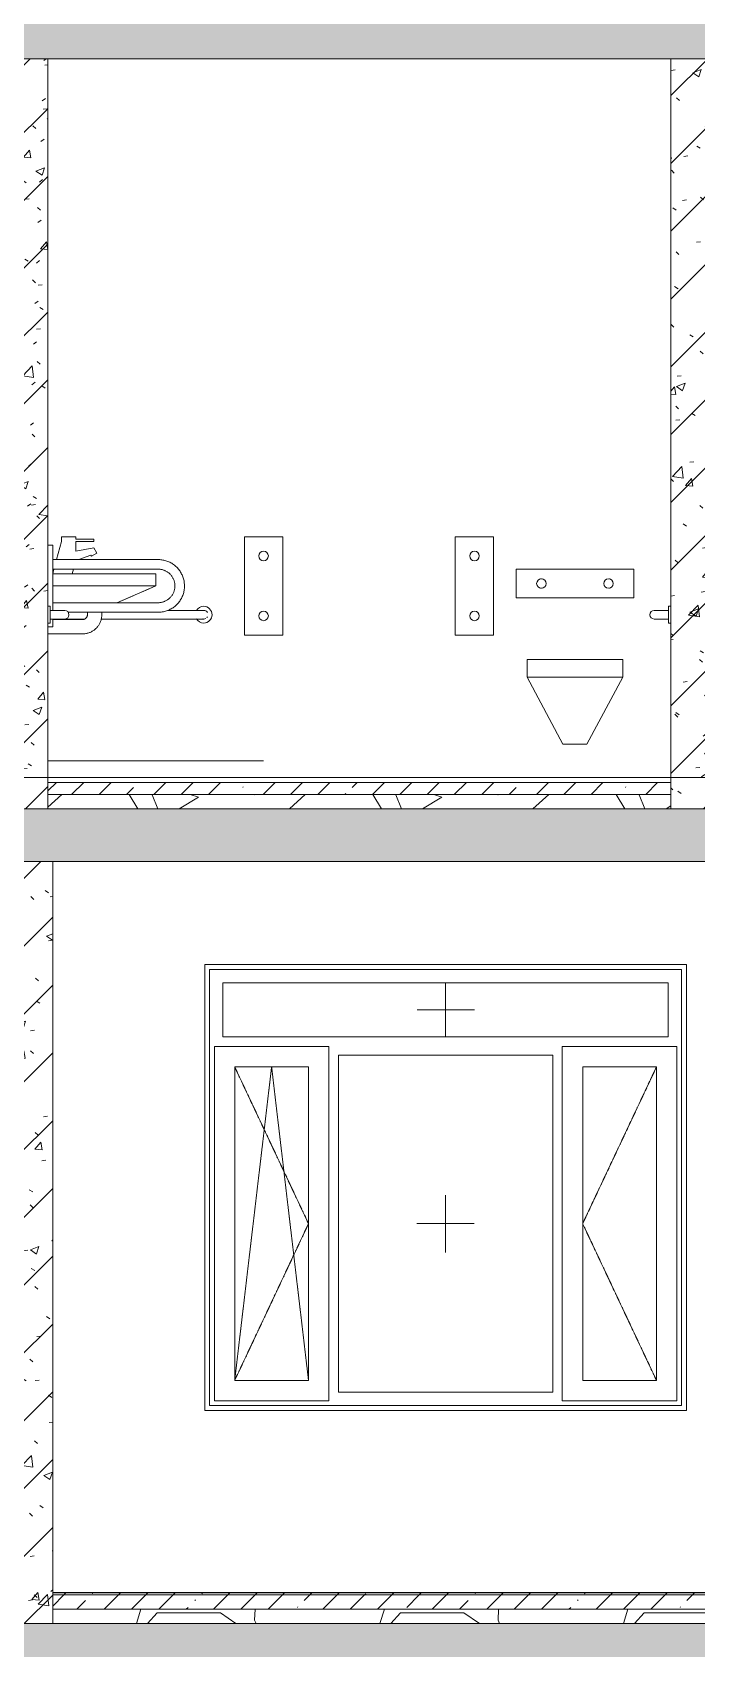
# Model space of a CAD drawing. Header units: millimetres. Extents: x -515342 to 330399, y -224905 to 507333.
# Drawn here: x 120641 to 123413, y 87797 to 94541 of the extents above; entities that cross this region are included whole.
import ezdxf

# ---------------------------------------------------------------- set-up
doc = ezdxf.new("R2010")
doc.units = ezdxf.units.MM
doc.linetypes.add('ASVP_Штриховая_ш2 п1', pattern=[3, 2, -1])
doc.layers.get('0').update_dxf_attribs({"lineweight": 0})
for name, color, linetype, lineweight in [('Линии', 7, 'Continuous', 0), ('Оборудование', 7, 'Continuous', 0), ('Окна', 7, 'Continuous', 0), ('Окна открывание', 7, 'Continuous', 0), ('Перекрытие', 7, 'Continuous', 0), ('Сантехника', 7, 'Continuous', 0), ('Стены внутренние', 7, 'Continuous', 0), ('Стены перегородки', 7, 'Continuous', 0)]:
    doc.layers.add(name, color=color, linetype=linetype, lineweight=lineweight)
pattern_1 = [(45, (136801.12, 95610.5), (-141.4214, 141.4214), [])]
pattern_2 = [(50, (136801.12, 95610.5), (364.368, -31.8783), [38.1, -419.1]), (355, (136801.12, 95610.5), (-70.486, 382.113), [30.48, -335.28]), (100.451, (136831.5, 95607.84), (293.885, 350.2334), [32.38, -356.18]), (46.184, (136801.12, 95712.1), (542.158, -84.086), [57.15, -628.65]), (96.636, (136846.3, 95705.1), (474.805, 494.855), [48.57, -534.27]), (351.184, (136801.1, 95712.1), (474.81, 494.85), [45.72, -502.92]), (21, (136851.92, 95686.7), (303.2285, -204.5305), [38.1, -419.1]), (326, (136851.92, 95686.7), (123.604, 368.376), [30.48, -335.28]), (71.451, (136877.2, 95669.65), (426.834, 163.843), [32.38, -356.18]), (37.5, (136801.12, 95610.49), (6.1766, 169.11015), [16.764, -314.452, 16.764, -323.596, -336.55]), (37.5, (136801.12, 95610.49), (6.1766, 169.11015), [-671.576, 16.764, -319.786]), (7.5, (136801.12, 95610.5), (133.6389, 200.3615), [16.764, -177.292, 16.764, -306.832, -128.27]), (7.5, (136801.12, 95610.5), (133.6389, 200.3615), [-517.652, 16.764, -111.506]), (327.5, (136687.84, 95610.49), (271.1818, -11.4584), [16.764, -110.236, 16.764, -379.476, -525.78]), (327.5, (136687.84, 95610.49), (271.1818, -11.4584), [-523.24, 16.764, -509.016]), (317.5, (136637.04, 95610.5), (296.2585, 50.853), [16.764, -148.336, 16.764, -246.38, -373.38]), (317.5, (136637.04, 95610.5), (296.2585, 50.853), [-428.244, 16.764, -356.616])]
pattern_3 = [(45, (136801.12, 95610.5), (-224.5064, 224.5064), []), (45, (137025.63, 95610.5), (-224.5064, 224.5064), [396.875, -79.375, 3.353, -76.022])]
pattern_4 = [(228.013, (137532.64, 96626.49), (-8127.9666, -9144.02968), [136.69, -13532.193]), (184.97, (137441.203, 96524.893), (12191.99547, 1016.05502), [234.562, -23221.62]), (132.51, (137207.52, 96504.57), (10159.9124, -11176.07977), [165.393, -16373.89]), (267.274, (136811.283, 96250.573), (1015.88953, 20320.00577), [213.602, -21146.575]), (292.834, (136801.123, 96037.213), (-5080.07417, 12191.97012), [209.453, -20735.923]), (357.274, (136882.403, 95844.173), (-20320.00577, 1015.88953), [213.602, -21146.575]), (37.694, (137095.763, 95834.013), (-13208.042725, -10159.94461), [282.477, -27965.247]), (72.255, (137319.283, 96006.733), (7112.12749, 22351.9589), [266.688, -26402.102]), (121.43, (137400.563, 96260.733), (-8128.10005, 13207.93827), [214.325, -21218.218]), (175.236, (137288.8, 96443.61), (11175.99406, -1016.0697), [244.685, -11989.575]), (222.397, (137044.963, 96463.933), (-12192.085586, -11175.907293), [316.43, -31326.71]), (138.814, (137817.12, 96240.41), (-7111.99222, 6096.00977), [108.002, -10692.226]), (171.469, (137735.843, 96311.533), (13207.99153, -2032.05404), [205.473, -20341.855]), (225, (137532.64, 96342), (1e-13, -1016), [143.684, -1293.157]), (203.199, (137461.52, 96463.93), (5079.9856, 2032.0367), [77.377, -7660.25]), (291.801, (137390.4, 96433.45), (-1015.9787, 3048.0072), [109.426, -5361.9]), (30.964, (137431.04, 96331.85), (3047.9913, 2032.0134), [177.73, -5746.52]), (161.565, (137583.44, 96423.3), (2031.999, -1016.0024), [128.515, -3084.36]), (16.39, (136801.12, 96433.453), (10159.97517, 3048.0812), [180.035, -17823.53]), (70.346, (136973.84, 96484.25), (-4064.0339, -11175.98797), [151.04, -14952.887]), (293.199, (137583.44, 96626.49), (-2032.0367, 5079.9856), [154.752, -7582.873]), (343.61, (137644.4, 96484.253), (-10159.97517, 3048.0812), [180.035, -17823.53]), (339.444, (136801.12, 95803.53), (-5080.0015, 2031.99615), [173.614, -8507.094]), (294.775, (136963.68, 95742.57), (-5079.9732, 11176.0126), [145.47, -14401.437]), (66.801, (137593.6, 95610.49), (2032.0367, 5079.9856), [154.752, -7582.873]), (17.354, (137654.56, 95752.73), (-13208.00149, -4063.99474), [170.313, -16860.95]), (69.444, (137095.76, 95610.49), (-2031.99615, -5080.0015), [86.807, -8593.9]), (101.31, (137532.64, 95610.5), (-1016.0048, 4063.999), [51.806, -5128.797]), (165.964, (137522.48, 95661.3), (3048.0036, -1015.9877), [209.453, -3979.62]), (186.009, (137319.28, 95712.093), (10159.99987, 1015.9998), [194.107, -19216.546]), (303.69, (137431.04, 96240.4), (-1015.9976, 2032.0017), [146.53, -3516.71]), (353.157, (137512.323, 96118.493), (17271.99206, -2032.068835), [255.823, -25326.404]), (60.945, (137766.32, 96088.01), (-4064.04974, -7111.97225), [104.603, -10355.757]), (90, (137817.1, 96179.5), (-1016, 1016), [60.96, -955.04]), (120.256, (137298.96, 95742.57), (4063.94492, -7112.03103), [141.147, -13973.576]), (48.013, (137227.84, 95864.49), (8127.9666, 9144.02968), [273.377, -13395.505]), (0, (137410.7, 96067.7), (1016, 1016), [264.16, -751.84]), (325.305, (137674.88, 96067.69), (-10160.01873, 7111.97318), [160.644, -15903.726]), (254.055, (137806.96, 95976.25), (-1015.9713, -4064.0072), [147.932, -7248.66]), (207.646, (137766.323, 95834.013), (-19303.99578, -10160.00796), [240.858, -23844.986]), (175.426, (137552.963, 95722.253), (-13207.99929, 1016.01778), [254.812, -25226.34])]
pattern_5 = [(45, (136801.12, 95610.5), (-114.0493, 114.0493), []), (45, (136915.17, 95610.5), (-114.0493, 114.0493), [201.613, -40.323, 3.353, -36.97])]

# ---------------------------------------------------------------- blocks, each defined once
blk = doc.blocks.new('Окно_ПВХ_3Створки_1Фрамуга-верх - АР_Окно_ОП_1820_h_х1970_3ст2фр-в-9696728-О_АР_П_Разрез 1-1')
at = {"layer": 'Окна'}
h = blk.add_hatch(dxfattribs=at)
h.set_pattern_fill('FP_5', color=256, style=0, pattern_type=2)
h.set_pattern_definition([(236.31, (49717.4, 8823.7), (-1777.996, -3556.002), [641.07, -5769.6]), (236.31, (49752.95, 8717), (-1777.996, -3556.002), [384.64, -6026.03]), (236.31, (49539.6, 8717), (-1777.996, -3556.002), [384.64, -6026.03])])
h.paths.add_polyline_path([(33334.5, 885), (33642.5, 885), (33642.5, 2193), (33334.5, 2193), (33334.5, 1193)])
at = {"layer": 'Окна', "color": 253, "true_color": 0xaaaaaa}
for p, q in [((33229.5, 2600), (35199.5, 2600)), ((33229.5, 2600), (33229.5, 780)), ((33229.5, 780), (33229.5, 2600)), ((33229.5, 2600), (35199.5, 2600)), ((35199.5, 2600), (35199.5, 780)), ((35199.5, 2600), (35199.5, 780)), ((35143.5, 2544), (33285.5, 2544)), ((33285.5, 2544), (33285.5, 2318)), ((35143.5, 2318), (35143.5, 2544)), ((35143.5, 2318), (33285.5, 2318)), ((33727.5, 2278), (33249.5, 2278)), ((33249.5, 800), (33249.5, 2278)), ((33727.5, 800), (33727.5, 2278)), ((33767.5, 2242), (33767.5, 836)), ((34661.5, 2242), (33767.5, 2242)), ((34661.5, 2242), (34661.5, 836)), ((35179.5, 2278), (34701.5, 2278)), ((34701.5, 800), (34701.5, 2278)), ((35179.5, 800), (35179.5, 2278)), ((33334.5, 2193), (33642.5, 2193)), ((33334.5, 885), (33334.5, 2193)), ((33642.5, 2193), (33642.5, 885)), ((34786.5, 2193), (35094.5, 2193)), ((34786.5, 885), (34786.5, 2193)), ((35094.5, 2193), (35094.5, 885)), ((33642.5, 885), (33334.5, 885)), ((35094.5, 885), (34786.5, 885)), ((33767.5, 836), (34661.5, 836)), ((35199.5, 780), (33229.5, 780)), ((35199.5, 780), (33229.5, 780)), ((33249.5, 800), (33727.5, 800)), ((34701.5, 800), (35179.5, 800))]:
    blk.add_line(p, q, dxfattribs=at)
at = {"layer": 'Окна открывание', "linetype": 'ASVP_Штриховая_ш2 п1'}
for p, q in [((34214.5, 2318), (34214.5, 2544)), ((34334.5, 2431), (34094.5, 2431)), ((33334.5, 885), (33488.5, 2193)), ((33334.5, 2193), (33642.5, 1539)), ((33488.5, 2193), (33642.5, 885)), ((35094.5, 2193), (34786.5, 1539)), ((34214.5, 1419), (34214.5, 1659)), ((33642.5, 1539), (33334.5, 885)), ((34094.5, 1539), (34334.5, 1539)), ((34786.5, 1539), (35094.5, 885))]:
    blk.add_line(p, q, dxfattribs=at)
blk = doc.blocks.new('СД_Люблино_Фасады_rvt-1-О_АР_П_Разрез 1-1')
at = {"layer": 'Стены внутренние'}
for p, q in [((33209.5, 2620), (35219.5, 2620)), ((33209.5, 760), (33209.5, 2620)), ((35219.5, 2620), (35219.5, 760)), ((35219.5, 760), (33209.5, 760))]:
    blk.add_line(p, q, dxfattribs=at)
at = {"layer": 'Окна', "lineweight": 9}
blk.add_blockref('Окно_ПВХ_3Створки_1Фрамуга-верх - АР_Окно_ОП_1820_h_х1970_3ст2фр-в-9696728-О_АР_П_Разрез 1-1', (0, 0), dxfattribs=at)
blk = doc.blocks.new('Опорный поручень - Опорный поручень для раковины-V1-О_АР_П_Разрез 1-1')
at = {"layer": 'Оборудование'}
for p, q in [((76645, 970), (76665, 970)), ((76665, 970), (76665, 698)), ((77105, 910), (76665, 910)), ((76665, 870), (77105, 870)), ((77105, 730), (76665, 730)), ((76729.8, 690), (77105, 690)), ((76645, 630), (76665, 630)), ((76665, 662), (76665, 630))]:
    blk.add_line(p, q, dxfattribs=at)
at = {"layer": 'Оборудование', "flags": 128}
for points in [[(77105, 690), (77109.4, 690.1), (77113.8, 690.4), (77118.2, 690.8), (77122.5, 691.4), (77126.9, 692.2), (77131.1, 693.2), (77135.4, 694.3), (77139.6, 695.6), (77143.8, 697.1), (77147.8, 698.7), (77151.9, 700.5), (77155.8, 702.4), (77159.7, 704.5), (77163.4, 706.8), (77167.1, 709.2), (77170.7, 711.8), (77174.2, 714.5), (77177.5, 717.3), (77180.8, 720.3), (77183.9, 723.4), (77186.9, 726.6), (77189.8, 729.9), (77192.5, 733.4), (77195.1, 736.9), (77197.6, 740.6), (77199.9, 744.3), (77202, 748.2), (77204, 752.1), (77205.8, 756.1), (77207.5, 760.1), (77209, 764.3), (77210.4, 768.5), (77211.6, 772.7), (77212.6, 777), (77213.4, 781.3), (77214.1, 785.7), (77214.5, 790), (77214.9, 794.4), (77215, 798.8), (77215, 803.2), (77214.7, 807.6), (77214.3, 812), (77213.8, 816.4), (77213, 820.7), (77212.1, 825), (77211, 829.3), (77209.8, 833.5), (77208.4, 837.6), (77206.8, 841.7), (77205, 845.8), (77203.1, 849.7), (77201, 853.6), (77198.8, 857.4), (77196.5, 861.1), (77193.9, 864.7), (77191.3, 868.2), (77188.5, 871.6), (77185.5, 874.9), (77182.5, 878.1), (77179.3, 881.1), (77176, 884), (77172.6, 886.8), (77169.1, 889.4), (77165.4, 891.9), (77161.7, 894.3), (77157.9, 896.4), (77154, 898.5), (77150, 900.4), (77146, 902.1), (77141.8, 903.6), (77137.7, 905), (77133.4, 906.3), (77129.2, 907.3), (77124.9, 908.2), (77120.5, 908.9), (77116.2, 909.4), (77111.8, 909.8), (77107.4, 910), (77105, 910)], [(77105, 870), (77107.8, 869.9), (77110.6, 869.8), (77113.4, 869.5), (77116.2, 869.1), (77118.9, 868.6), (77121.6, 868), (77124.3, 867.3), (77127, 866.4), (77129.7, 865.5), (77132.3, 864.5), (77134.8, 863.3), (77137.3, 862.1), (77139.8, 860.7), (77142.2, 859.3), (77144.5, 857.8), (77146.8, 856.1), (77149, 854.4), (77151.2, 852.6), (77153.2, 850.7), (77155.2, 848.8), (77157.1, 846.7), (77159, 844.6), (77160.7, 842.4), (77162.3, 840.1), (77163.9, 837.8), (77165.4, 835.4), (77166.7, 833), (77168, 830.5), (77169.2, 828), (77170.2, 825.4), (77171.2, 822.7), (77172.1, 820.1), (77172.8, 817.4), (77173.5, 814.6), (77174, 811.9), (77174.4, 809.1), (77174.7, 806.3), (77174.9, 803.6), (77175, 800.8), (77175, 798), (77174.8, 795.2), (77174.6, 792.4), (77174.2, 789.6), (77173.8, 786.8), (77173.2, 784.1), (77172.5, 781.4), (77171.7, 778.7), (77170.8, 776), (77169.8, 773.4), (77168.7, 770.9), (77167.4, 768.3), (77166.1, 765.9), (77164.7, 763.5), (77163.2, 761.1), (77161.6, 758.8), (77159.9, 756.6), (77158.1, 754.4), (77156.3, 752.3), (77154.3, 750.3), (77152.3, 748.4), (77150.2, 746.5), (77148, 744.8), (77145.8, 743.1), (77143.5, 741.5), (77141.1, 740), (77138.7, 738.6), (77136.2, 737.3), (77133.6, 736.1), (77131.1, 735), (77128.4, 734), (77125.8, 733.2), (77123.1, 732.4), (77120.4, 731.7), (77117.6, 731.2), (77114.9, 730.7), (77112.1, 730.4), (77109.3, 730.1), (77106.5, 730), (77105, 730)]]:
    blk.add_lwpolyline(points, dxfattribs=at)
blk = doc.blocks.new('Опорный поручень - Откидной поручень для унитаза-V177-О_АР_П_Разрез 1-1')
at = {"layer": 'Оборудование'}
for p, q in [((57510, 4405), (57510, 3995)), ((57670, 4405), (57510, 4405)), ((57670, 3995), (57670, 4405)), ((57510, 3995), (57670, 3995))]:
    blk.add_line(p, q, dxfattribs=at)
for centre, start, end in [((57590, 4325), 90, 270), ((57590, 4325), 270, 90), ((57590, 4075), 90, 270), ((57590, 4075), 270, 90)]:
    blk.add_arc(centre, 20, start, end, dxfattribs=at)
blk = doc.blocks.new('МГН_Санузел_Поручень горизонтальный - АР_Сантехнические приборы_МГН_Поручень горизонтальный-3156318-О_АР_П_Разрез 1-1')
at = {"layer": 'Сантехника'}
for p, q in [((93460, 698), (93520, 698)), ((93520, 698), (93460, 698)), ((93520, 698), (93520, 715)), ((93520, 715), (93530, 715)), ((93520, 715), (93530, 715)), ((93520, 645), (93520, 715)), ((93530, 715), (93530, 645)), ((93530, 715), (93530, 645)), ((93520, 662), (93460, 662)), ((93520, 662), (93460, 662)), ((93520, 645), (93520, 662)), ((93530, 645), (93520, 645)), ((93520, 645), (93530, 645))]:
    blk.add_line(p, q, dxfattribs=at)
blk.add_arc((93460, 680), 18, 90, 270, dxfattribs=at)
blk.add_arc((93460, 680), 18, 90, 270, dxfattribs=at)
blk = doc.blocks.new('Унитаз - Общественные _МГН_ - Объем смыва более 6_1 л-8747126-О_АР_П_Разрез 1-1')
at = {"layer": 'Сантехника'}
for p, q in [((92883.5, 750), (92883.5, 870)), ((92883.5, 870), (93375.4, 870)), ((93375.4, 870), (93375.4, 750)), ((93375.4, 750), (92883.5, 750)), ((92929.4, 492.4), (93329.4, 492.4)), ((92929.4, 420), (92929.4, 492.4)), ((93329.4, 492.4), (93329.4, 420)), ((92929.4, 420), (93329.4, 420)), ((93079.4, 140), (92929.4, 420)), ((92929.4, 420), (93329.4, 420)), ((93179.4, 140), (93329.4, 420)), ((93179.4, 140), (93079.4, 140))]:
    blk.add_line(p, q, dxfattribs=at)
for centre, start, end in [((92989.4, 810), 360, 180), ((92989.4, 810), 180, 360), ((93269.4, 810), 360, 180), ((93269.4, 810), 180, 360)]:
    blk.add_arc(centre, 20, start, end, dxfattribs=at)
for points in [[(92987.1, 829.9), (92986.7, 829.8), (92986.3, 829.8), (92985.9, 829.7)], [(92992.8, 829.7), (92992.4, 829.8), (92992.1, 829.8), (92991.7, 829.9)], [(93267.2, 829.9), (93266.8, 829.8), (93266.4, 829.8), (93266, 829.7)], [(93272.9, 829.7), (93272.5, 829.8), (93272.1, 829.8), (93271.7, 829.9)], [(92985.9, 790.3), (92986.3, 790.2), (92986.7, 790.2), (92987.1, 790.1)], [(92991.7, 790.1), (92992.1, 790.2), (92992.4, 790.2), (92992.8, 790.3)], [(93266, 790.3), (93266.4, 790.2), (93266.8, 790.2), (93267.2, 790.1)], [(93271.7, 790.1), (93272.1, 790.2), (93272.5, 790.2), (93272.9, 790.3)]]:
    blk.add_open_spline(points, degree=3, dxfattribs=at)
blk = doc.blocks.new('2D_Трап_1200хх900 - АР_Сантехнические приборы_Трап-10140339-О_АР_П_Разрез 1-1')
at = {"layer": 'Сантехника'}
for p, q in [((91305, 70), (90930, 70)), ((91305, 70), (90930, 70)), ((91305, 70), (91455, 70)), ((91455, 70), (91305, 70)), ((91455, 70), (91830, 70)), ((91455, 70), (91830, 70))]:
    blk.add_line(p, q, dxfattribs=at)
blk = doc.blocks.new('Раковина для МГН 600х450 - Раковина для МГН 600х450-V186-О_АР_П_Разрез 1-1')
at = {"layer": 'Сантехника'}
for p, q in [((32611.2, 4385.2), (32591.1, 4309.9)), ((32671.2, 4405.2), (32611.2, 4405.2)), ((32611.2, 4405.2), (32611.2, 4385.2)), ((32671.2, 4395.2), (32671.2, 4405.2)), ((32746.2, 4395.2), (32671.2, 4395.2)), ((32671.2, 4345.2), (32671.2, 4385.2)), ((32671.2, 4385.2), (32746.2, 4385.2)), ((32746.2, 4385.2), (32746.2, 4395.2)), ((32746.2, 4358.5), (32671.2, 4345.2)), ((32684.5, 4310), (32733.5, 4327.8)), ((32733.5, 4327.8), (32737.1, 4324.3)), ((32737.1, 4324.3), (32758.7, 4336.8)), ((32758.7, 4336.8), (32746.2, 4358.5)), ((32574.9, 4250), (32966, 4250)), ((32580.4, 4270), (32575, 4250)), ((32656.5, 4250), (32661.9, 4270.2)), ((32966, 4250), (33005.9, 4250)), ((33005.9, 4250), (33006, 4250)), ((33005.9, 4250), (33005.9, 4200)), ((33006, 4200), (33006, 4250)), ((33006, 4200), (33006, 4250)), ((32966, 4200), (32574.9, 4200)), ((32574.9, 4200), (32966, 4200)), ((33006, 4200), (32843.1, 4130)), ((33006, 4200), (32945.6, 4174)), ((33005.9, 4200), (32962.2, 4181.2)), ((32987.2, 4200), (32966, 4200)), ((33001.5, 4200), (32988, 4200)), ((33001.5, 4200), (33001.9, 4200)), ((33005.9, 4200), (33002.1, 4200)), ((33006, 4200), (33005.9, 4200)), ((33005.9, 4200), (33006, 4200)), ((33006, 4200), (33005.9, 4200)), ((32910.7, 4159.1), (32843, 4130)), ((32700, 4060), (32575, 4060)), ((32720, 4090), (32720, 4080)), ((32780, 4080), (32780, 4090)), ((32555, 4000), (32700, 4000))]:
    blk.add_line(p, q, dxfattribs=at)
at = {"layer": 'Сантехника', "flags": 128}
for points in [[(32700, 4000), (32703.2, 4000.1), (32706.4, 4000.3), (32709.6, 4000.6), (32712.7, 4001), (32715.9, 4001.6), (32719, 4002.3), (32722.1, 4003.1), (32725.2, 4004.1), (32728.2, 4005.1), (32731.2, 4006.3), (32734.1, 4007.6), (32736.9, 4009), (32739.8, 4010.6), (32742.5, 4012.2), (32745.2, 4014), (32747.8, 4015.8), (32750.3, 4017.8), (32752.8, 4019.9), (32755.1, 4022), (32757.4, 4024.3), (32759.6, 4026.6), (32761.7, 4029), (32763.6, 4031.5), (32765.5, 4034.1), (32767.3, 4036.8), (32769, 4039.5), (32770.6, 4042.3), (32772, 4045.1), (32773.3, 4048.1), (32774.6, 4051), (32775.7, 4054), (32776.6, 4057.1), (32777.5, 4060.1), (32778.2, 4063.3), (32778.8, 4066.4), (32779.3, 4069.6), (32779.7, 4072.7), (32779.9, 4075.9), (32780, 4079.1), (32780, 4080)], [(32720, 4080), (32720, 4079.2), (32719.9, 4078.4), (32719.9, 4077.6), (32719.7, 4076.8), (32719.6, 4076), (32719.4, 4075.2), (32719.2, 4074.5), (32719, 4073.7), (32718.7, 4073), (32718.4, 4072.2), (32718.1, 4071.5), (32717.7, 4070.8), (32717.4, 4070.1), (32716.9, 4069.4), (32716.5, 4068.7), (32716, 4068.1), (32715.6, 4067.4), (32715, 4066.8), (32714.5, 4066.2), (32713.9, 4065.7), (32713.3, 4065.1), (32712.7, 4064.6), (32712.1, 4064.1), (32711.5, 4063.6), (32710.8, 4063.2), (32710.1, 4062.8), (32709.4, 4062.4), (32708.7, 4062), (32708, 4061.7), (32707.2, 4061.4), (32706.5, 4061.1), (32705.7, 4060.8), (32705, 4060.6), (32704.2, 4060.4), (32703.4, 4060.3), (32702.6, 4060.2), (32701.8, 4060.1), (32701, 4060), (32700.2, 4060), (32700, 4060)]]:
    blk.add_lwpolyline(points, dxfattribs=at)
blk = doc.blocks.new('МГН_Санузел_Поручень горизонтальный - АР_Сантехнические приборы_МГН_Поручень горизонтальный-V4-О_АР_П_Разрез 1-1')
at = {"layer": 'Сантехника'}
for p, q in [((90940, 715), (90930, 715)), ((90930, 715), (90930, 645)), ((90940, 715), (90930, 715)), ((90930, 715), (90930, 645)), ((90940, 698), (90940, 715)), ((90940, 645), (90940, 715)), ((91000, 698), (90940, 698)), ((90940, 698), (91000, 698)), ((90930, 645), (90940, 645)), ((90940, 645), (90930, 645)), ((90940, 645), (90940, 662)), ((90940, 662), (91000, 662)), ((90940, 662), (91000, 662))]:
    blk.add_line(p, q, dxfattribs=at)
blk.add_arc((91000, 680), 18, 270, 90, dxfattribs=at)
blk.add_arc((91000, 680), 18, 270, 90, dxfattribs=at)
blk = doc.blocks.new('МГН_Санузел_Поручень горизонтальный - АР_Сантехнические приборы_МГН_Поручень горизонтальный-V187-О_АР_П_Разрез 1-1')
at = {"layer": 'Сантехника'}
for p, q in [((32645, 4062), (32704.8, 4062)), ((32776.4, 4062), (33165, 4062)), ((33165, 4098), (33054.1, 4098))]:
    blk.add_line(p, q, dxfattribs=at)
at = {"layer": 'Сантехника', "flags": 128}
for points in [[(32626.1, 4062), (32627.6, 4062), (32629, 4062), (32630.5, 4062), (32632, 4062), (32633.5, 4062), (32635.1, 4062), (32636.6, 4062), (32638.2, 4062), (32639.8, 4062), (32641.4, 4062), (32643, 4062), (32644.6, 4062), (32645, 4062)], [(33205, 4098), (33205, 4098), (33204.9, 4098), (33204.7, 4098), (33204.5, 4098), (33204.2, 4098), (33203.9, 4098), (33203.4, 4098), (33203, 4098), (33202.4, 4098), (33201.8, 4098), (33201.2, 4098), (33200.5, 4098), (33199.7, 4098), (33198.9, 4098), (33198, 4098), (33197.1, 4098), (33196.1, 4098), (33195.1, 4098), (33194, 4098), (33192.9, 4098), (33191.7, 4098), (33190.5, 4098), (33189.2, 4098), (33187.9, 4098), (33186.6, 4098), (33185.2, 4098), (33183.9, 4098), (33182.4, 4098), (33181, 4098), (33179.5, 4098), (33178, 4098), (33176.5, 4098), (33174.9, 4098), (33173.4, 4098), (33171.8, 4098), (33170.2, 4098), (33168.6, 4098), (33167, 4098), (33165.4, 4098), (33165, 4098)], [(33165, 4062), (33166.6, 4062), (33168.2, 4062), (33169.8, 4062), (33171.4, 4062), (33172.9, 4062), (33174.5, 4062), (33176.1, 4062), (33177.6, 4062), (33179.1, 4062), (33180.6, 4062), (33182, 4062), (33183.5, 4062), (33184.9, 4062), (33186.2, 4062), (33187.6, 4062), (33188.9, 4062), (33190.2, 4062), (33191.4, 4062), (33192.6, 4062), (33193.7, 4062), (33194.8, 4062), (33195.8, 4062), (33196.8, 4062), (33197.8, 4062), (33198.7, 4062), (33199.5, 4062), (33200.3, 4062), (33201, 4062), (33201.7, 4062), (33202.3, 4062), (33202.8, 4062), (33203.3, 4062), (33203.7, 4062), (33204.1, 4062), (33204.4, 4062), (33204.7, 4062), (33204.8, 4062), (33204.9, 4062), (33205, 4062), (33205, 4062)]]:
    blk.add_lwpolyline(points, dxfattribs=at)
at = {"layer": 'Сантехника'}
for centre, radius, start, end in [((33205, 4080), 35, 90, 149.8098), ((33205, 4080), 35, 270, 90), ((32605, 4080), 35, 211.03466, 215.17331), ((32605, 4080), 35, 324.82669, 329.8098), ((33205, 4080), 35, 210.1902, 270), ((33205, 4080), 18, 260.21954, 270), ((33205, 4080), 18, 90, 98.45953), ((33205, 4080), 18, 30, 90), ((33205, 4080), 18, 270, 300), ((33205, 4080), 18, 315, 330)]:
    blk.add_arc(centre, radius, start, end, dxfattribs=at)

msp = doc.modelspace()

# ---------------------------------------------------------------- hatches: boundary and pattern name
at = {"layer": 'Перекрытие'}
h = msp.add_hatch(dxfattribs=at)
h.set_pattern_fill('FP_1', color=256, style=0, pattern_type=2)
h.set_pattern_definition(pattern_3)
h.paths.add_polyline_path([(87845.5296, 94431.3929), (137410.5296, 94431.3929), (137410.5296, 94651.3929), (87845.5296, 94651.3929), (87845.5296, 94435.9791)])
h.paths.add_polyline_path([(141249.4004, 94431.3929), (190085.5296, 94431.3929), (190085.5296, 94651.3929), (140610.5296, 94651.3929), (140610.5296, 94431.3929), (141042.2088, 94431.3929)])
h = msp.add_hatch(dxfattribs=at)
h.set_pattern_fill('FP_19', color=256, style=0, pattern_type=2)
h.set_pattern_definition(pattern_5)
h.paths.add_polyline_path([(122602.1576, 91361.3929), (123305.5296, 91361.3929), (123305.5296, 91411.3929), (120705.5296, 91411.3929), (120705.5296, 91361.3929), (121773.3912, 91361.3929)])
h = msp.add_hatch(dxfattribs=at)
h.set_pattern_fill('FP_23', color=256, style=0, pattern_type=2)
h.set_pattern_definition(pattern_4)
h.paths.add_polyline_path([(122602.1576, 91301.3929), (123305.5296, 91301.3929), (123305.5296, 91361.3929), (120705.5296, 91361.3929), (120705.5296, 91301.3929), (121773.3912, 91301.3929)])
h = msp.add_hatch(dxfattribs=at)
h.set_pattern_fill('FP_1', color=256, style=0, pattern_type=2)
h.set_pattern_definition(pattern_3)
h.paths.add_polyline_path([(190085.5296, 91081.3929), (190085.5296, 91301.3929), (141000.5296, 91301.3929), (141000.5296, 91081.3929), (189732.2317, 91081.3929)])
h.paths.add_polyline_path([(87845.5296, 91081.3929), (137020.5296, 91081.3929), (137020.5296, 91301.3929), (87845.5296, 91301.3929)])
h = msp.add_hatch(dxfattribs=at)
h.set_pattern_fill('FP_19', color=256, style=0, pattern_type=2)
h.set_pattern_definition(pattern_5)
h.paths.add_polyline_path([(127574.7557, 88021.3929), (127670.5296, 88021.3929), (127670.5296, 88029.3929), (120725.5296, 88029.3929), (120725.5296, 88021.3929), (125917.223, 88021.3929)])
h = msp.add_hatch(dxfattribs=at)
h.set_pattern_fill('FP_19', color=256, style=0, pattern_type=2)
h.set_pattern_definition(pattern_5)
h.paths.add_polyline_path([(127574.7557, 87961.3929), (127670.5296, 87961.3929), (127670.5296, 88021.3929), (120725.5296, 88021.3929), (120725.5296, 87961.3929), (125917.223, 87961.3929)])
h = msp.add_hatch(dxfattribs=at)
h.set_pattern_fill('FP_23', color=256, style=0, pattern_type=2)
h.set_pattern_definition(pattern_4)
h.paths.add_polyline_path([(127574.7557, 87901.3929), (127670.5296, 87901.3929), (127670.5296, 87961.3929), (120725.5296, 87961.3929), (120725.5296, 87901.3929), (125917.223, 87901.3929)])
h = msp.add_hatch(dxfattribs=at)
h.set_pattern_fill('FP_1', color=256, style=0, pattern_type=2)
h.set_pattern_definition(pattern_3)
h.paths.add_polyline_path([(88345.5296, 87681.3929), (189585.5296, 87681.3929), (189585.5296, 87901.3929), (88345.5296, 87901.3929)])
at = {"layer": 'Стены внутренние'}
h = msp.add_hatch(dxfattribs=at)
h.set_pattern_fill('FP_2', color=256, style=0, pattern_type=2)
h.set_pattern_definition(pattern_1)
h.paths.add_polyline_path([(120555.5296, 91301.3929), (120705.5296, 91301.3929), (120705.5296, 94431.3929), (120555.5296, 94431.3929), (120555.5296, 91481.9777)])
h = msp.add_hatch(dxfattribs=at)
h.set_pattern_fill('FP_3', color=256, style=0, pattern_type=2)
h.set_pattern_definition(pattern_2)
h.paths.add_polyline_path([(120555.5296, 91301.3929), (120705.5296, 91301.3929), (120705.5296, 94431.3929), (120555.5296, 94431.3929), (120555.5296, 91481.9777)])
h = msp.add_hatch(dxfattribs=at)
h.set_pattern_fill('FP_2', color=256, style=0, pattern_type=2)
h.set_pattern_definition(pattern_1)
h.paths.add_polyline_path([(123455.5296, 91301.3929), (123455.5296, 94431.3929), (123305.5296, 94431.3929), (123305.5296, 91301.3929), (123430.9239, 91301.3929)])
h = msp.add_hatch(dxfattribs=at)
h.set_pattern_fill('FP_3', color=256, style=0, pattern_type=2)
h.set_pattern_definition(pattern_2)
h.paths.add_polyline_path([(123455.5296, 91301.3929), (123455.5296, 94431.3929), (123305.5296, 94431.3929), (123305.5296, 91301.3929), (123430.9239, 91301.3929)])
h = msp.add_hatch(dxfattribs=at)
h.set_pattern_fill('FP_2', color=256, style=0, pattern_type=2)
h.set_pattern_definition(pattern_1)
h.paths.add_polyline_path([(120725.5296, 87901.3929), (120725.5296, 91081.3929), (120575.5296, 91081.3929), (120575.5296, 87901.3929)])
h = msp.add_hatch(dxfattribs=at)
h.set_pattern_fill('FP_3', color=256, style=0, pattern_type=2)
h.set_pattern_definition(pattern_2)
h.paths.add_polyline_path([(120725.5296, 87901.3929), (120725.5296, 91081.3929), (120575.5296, 91081.3929), (120575.5296, 87901.3929)])

# ---------------------------------------------------------------- linework, layer by layer
at = {"layer": 'Линии'}
msp.add_line((88345.5296, 91431.3929), (137020.5296, 91431.3929), dxfattribs=at)
at = {"layer": 'Перекрытие'}
for p, q in [((87845.5296, 94431.3929), (137410.5296, 94431.3929)), ((123305.5296, 91431.3929), (120705.5296, 91431.3929)), ((120705.5296, 91411.3929), (120705.5296, 91301.3929)), ((123305.5296, 91411.3929), (120705.5296, 91411.3929)), ((123305.5296, 91301.3929), (123305.5296, 91411.3929)), ((123305.5296, 91361.3929), (120705.5296, 91361.3929)), ((87845.5296, 91301.3929), (137020.5296, 91301.3929)), ((87845.5296, 91081.3929), (137020.5296, 91081.3929)), ((127670.5296, 88031.3929), (120725.5296, 88031.3929)), ((127670.5296, 88029.3929), (120725.5296, 88029.3929)), ((120725.5296, 88021.3929), (120725.5296, 87901.3929)), ((127670.5296, 88021.3929), (120725.5296, 88021.3929)), ((127670.5296, 87961.3929), (120725.5296, 87961.3929)), ((88345.5296, 87901.3929), (143415.5296, 87901.3929))]:
    msp.add_line(p, q, dxfattribs=at)
at = {"layer": 'Стены перегородки'}
for p, q in [((120705.5296, 92146.3929), (120705.5296, 94431.3929)), ((123305.5296, 94431.3929), (123305.5296, 92146.3929)), ((120705.5296, 91411.3929), (120705.5296, 92076.3929)), ((123305.5296, 92076.3929), (123305.5296, 91411.3929)), ((120725.5296, 88021.3929), (120725.5296, 91081.3929))]:
    msp.add_line(p, q, dxfattribs=at)

# ---------------------------------------------------------------- block references
msp.add_blockref('СД_Люблино_Фасады_rvt-1-О_АР_П_Разрез 1-1', (88150.5296, 88031.3929))
at = {"layer": 'Оборудование'}
for name, p in [('Опорный поручень - Опорный поручень для раковины-V1-О_АР_П_Разрез 1-1', (44060.5296, 91431.3929)), ('Опорный поручень - Откидной поручень для унитаза-V177-О_АР_П_Разрез 1-1', (64015.5296, 88031.3929)), ('Опорный поручень - Откидной поручень для унитаза-V177-О_АР_П_Разрез 1-1', (64895.5296, 88031.3929))]:
    msp.add_blockref(name, p, dxfattribs=at)
at = {"layer": 'Сантехника'}
for name, p in [('Раковина для МГН 600х450 - Раковина для МГН 600х450-V186-О_АР_П_Разрез 1-1', (88150.5296, 88031.3929)), ('Унитаз - Общественные _МГН_ - Объем смыва более 6_1 л-8747126-О_АР_П_Разрез 1-1', (29775.5296, 91431.3929)), ('МГН_Санузел_Поручень горизонтальный - АР_Сантехнические приборы_МГН_Поручень горизонтальный-V4-О_АР_П_Разрез 1-1', (29775.5296, 91431.3929)), ('МГН_Санузел_Поручень горизонтальный - АР_Сантехнические приборы_МГН_Поручень горизонтальный-V187-О_АР_П_Разрез 1-1', (88150.5296, 88031.3929)), ('МГН_Санузел_Поручень горизонтальный - АР_Сантехнические приборы_МГН_Поручень горизонтальный-3156318-О_АР_П_Разрез 1-1', (29775.5296, 91431.3929)), ('2D_Трап_1200хх900 - АР_Сантехнические приборы_Трап-10140339-О_АР_П_Разрез 1-1', (29775.5296, 91431.3929))]:
    msp.add_blockref(name, p, dxfattribs=at)

doc.saveas('drawing.dxf')
